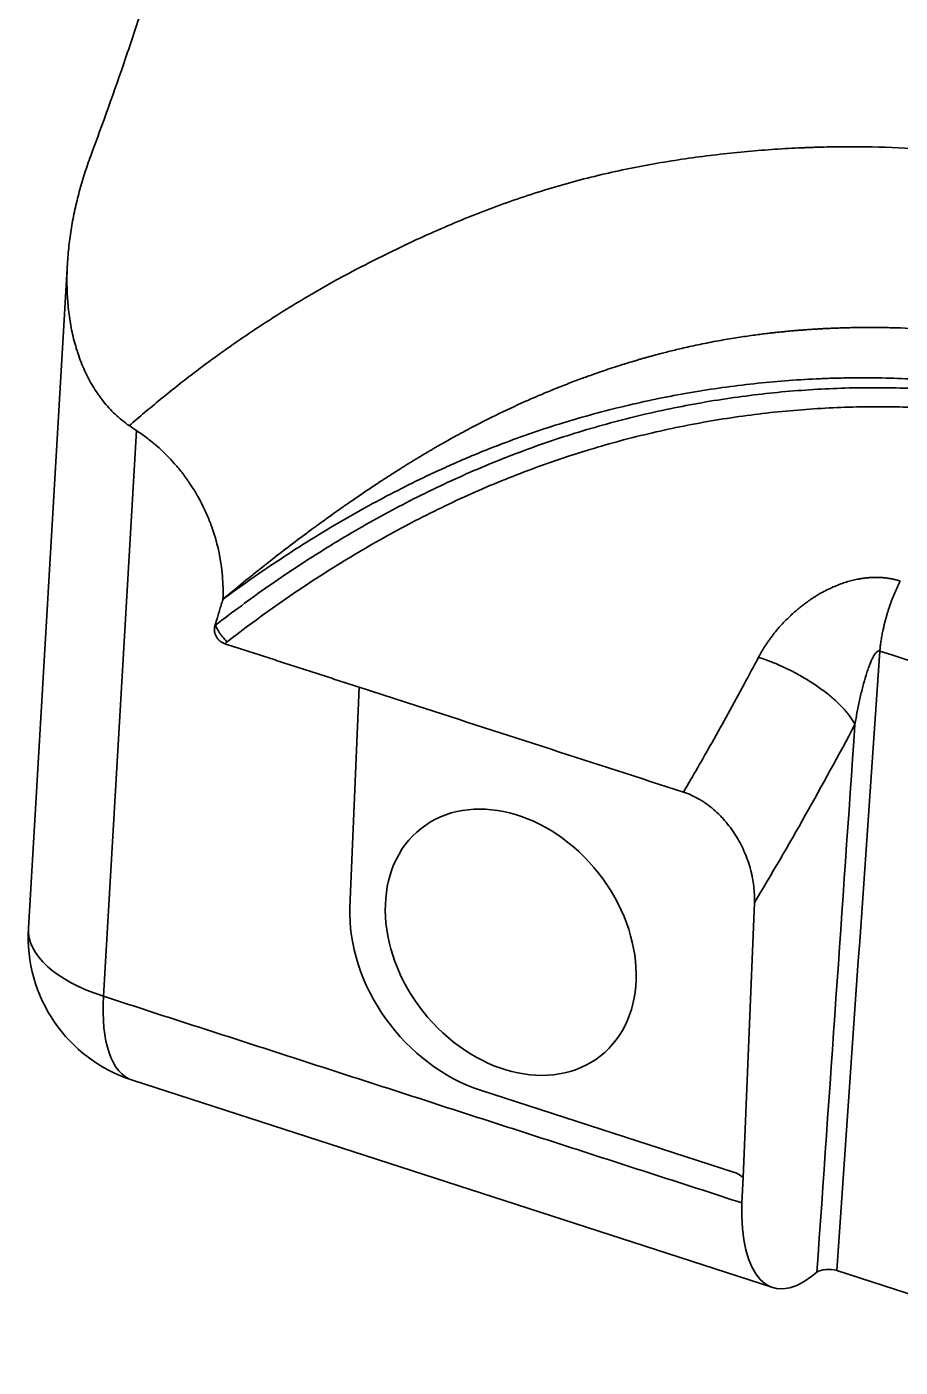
# Model space of a CAD drawing. Header units: millimetres. Extents: x 283 to 877, y 546 to 966.
# Drawn here: x 623.95 to 654.09, y 640.32 to 686.59 of the extents above; entities that cross this region are included whole.
import ezdxf

# ---------------------------------------------------------------- set-up
doc = ezdxf.new("R2010")
doc.units = ezdxf.units.MM
doc.layers.add('粗实线层', color=7, linetype='Continuous', lineweight=35)

msp = doc.modelspace()

# ---------------------------------------------------------------- linework, layer by layer
at = {"layer": '粗实线层'}
for p, q in [((625.351, 678.445), (624.002, 655.479)), ((627.739, 672.654), (626.592, 653.127)), ((635.414, 663.799), (635.1, 656.196)), ((635.414, 663.799), (637.404, 663.154)), ((648.664, 646.876), (649.055, 656.358)), ((627.592, 650.227), (649.693, 643.072)), ((639.602, 649.887), (648.333, 647.061)), ((648.627, 645.995), (648.664, 646.876)), ((651.901, 643.658), (662.2, 640.324)), ((651.215, 643.6), (651.039, 643.462))]:
    msp.add_line(p, q, dxfattribs=at)
msp.add_arc((629.193, 655.174), 5.2, 176.6392, 252.0636, dxfattribs=at)
msp.add_ellipse((640.647, 654.994), major_axis=(3.092, -3.929), ratio=0.771341, dxfattribs=at)
for centre, major_axis, ratio, start_param, end_param in [((629.193, 655.174), (-5.191, 0.305), 0.480141, 0.000003, 1.074455), ((629.193, 655.174), (-1.601, -4.947), 0.417728, 5.269171, 6.283169), ((651.228, 648.041), (1.52, 4.973), 0.426015, 2.120571, 3.691367), ((651.649, 643.459), (-0.502, 0.029), 0.480829, 4.216086, 5.78597)]:
    msp.add_ellipse(centre, major_axis=major_axis, ratio=ratio, start_param=start_param, end_param=end_param, dxfattribs=at)
for points, knots in [([(633.336, 709.398), (633.169, 708.274), (632.984, 707.147), (632.578, 704.89), (632.356, 703.759), (631.998, 702.058), (631.874, 701.49), (631.618, 700.354), (631.485, 699.786), (631.075, 698.078), (630.785, 696.937), (630.328, 695.223), (630.172, 694.651), (629.852, 693.507), (629.689, 692.934), (629.438, 692.074), (629.311, 691.643), (629.182, 691.213), (629.096, 690.926), (629.053, 690.782), (628.835, 690.064), (628.657, 689.492), (628.296, 688.349), (628.112, 687.779), (627.739, 686.642), (627.549, 686.075), (626.969, 684.378), (626.568, 683.253), (626.153, 682.135)], [0, 0, 0, 0, 0.125, 0.125, 0.25, 0.25, 0.3125, 0.3125, 0.375, 0.375, 0.5, 0.5, 0.5625, 0.5625, 0.625, 0.625, 0.65625, 0.671875, 0.671875, 0.6875, 0.6875, 0.75, 0.75, 0.8125, 0.8125, 0.875, 0.875, 1, 1, 1, 1]), ([(626.153, 682.135), (626.078, 681.931), (625.937, 681.522), (625.755, 680.906), (625.604, 680.285), (625.524, 679.869), (625.454, 679.452), (625.425, 679.242), (625.378, 678.822), (625.36, 678.611), (625.342, 678.294), (625.338, 678.188), (625.334, 678.029), (625.333, 677.976), (625.332, 677.87), (625.332, 677.605), (625.343, 677.343), (625.374, 676.927), (625.397, 676.72), (625.459, 676.309), (625.498, 676.106), (625.57, 675.803), (625.596, 675.702), (625.638, 675.552), (625.653, 675.502), (625.684, 675.403), (625.7, 675.353), (625.783, 675.108), (625.858, 674.917), (626.028, 674.544), (626.123, 674.362), (626.282, 674.098), (626.338, 674.012), (626.426, 673.884), (626.456, 673.842), (626.518, 673.758), (626.549, 673.717), (626.71, 673.515), (626.848, 673.363), (627.147, 673.078), (627.308, 672.946), (627.48, 672.826)], [0, 0, 0, 0, 0.0625, 0.125, 0.1875, 0.25, 0.25, 0.3125, 0.3125, 0.375, 0.375, 0.40625, 0.40625, 0.421875, 0.421875, 0.4375, 0.5, 0.5, 0.5625, 0.5625, 0.625, 0.625, 0.65625, 0.65625, 0.671875, 0.671875, 0.6875, 0.6875, 0.75, 0.75, 0.8125, 0.8125, 0.84375, 0.84375, 0.859375, 0.859375, 0.875, 0.875, 0.9375, 0.9375, 1, 1, 1, 1]), ([(685.04, 660.763), (684.904, 661.362), (684.744, 661.953), (684.468, 662.824), (684.37, 663.111), (684.165, 663.681), (684.057, 663.964), (683.832, 664.525), (683.716, 664.802), (683.473, 665.352), (683.347, 665.624), (683.086, 666.163), (682.95, 666.428), (682.67, 666.954), (682.525, 667.213), (682.227, 667.724), (682.072, 667.977), (681.755, 668.474), (681.592, 668.718), (681.255, 669.199), (681.083, 669.434), (680.729, 669.898), (680.548, 670.125), (679.996, 670.797), (679.614, 671.229), (679.026, 671.857), (678.827, 672.063), (678.526, 672.367), (678.425, 672.468), (678.273, 672.617), (678.196, 672.692), (678.107, 672.778), (678.062, 672.821), (678.039, 672.842), (678.028, 672.853), (678.023, 672.858), (678.02, 672.861), (678.018, 672.862), (678.018, 672.863), (678.017, 672.863), (678.017, 672.863), (677.83, 673.042), (677.639, 673.219), (677.248, 673.572), (677.049, 673.748), (676.64, 674.097), (676.431, 674.27), (676.005, 674.615), (675.787, 674.785), (675.343, 675.124), (675.116, 675.292), (674.654, 675.624), (674.418, 675.788), (673.697, 676.275), (673.199, 676.594), (672.166, 677.214), (671.632, 677.515), (670.527, 678.101), (669.958, 678.385), (669.076, 678.796), (668.778, 678.931), (668.173, 679.194), (667.866, 679.323), (667.243, 679.576), (666.927, 679.699), (666.446, 679.88), (666.204, 679.969), (665.919, 680.071), (665.775, 680.122), (665.704, 680.147), (665.668, 680.16), (665.65, 680.166), (665.642, 680.169), (665.637, 680.17), (665.634, 680.171), (664.984, 680.397), (664.337, 680.603), (663.045, 680.981), (662.402, 681.152), (661.12, 681.462), (660.481, 681.601), (659.529, 681.784), (659.212, 681.841), (658.581, 681.948), (658.267, 681.997), (657.327, 682.134), (656.704, 682.21), (655.47, 682.331), (654.858, 682.376), (653.647, 682.438), (653.048, 682.454), (652.159, 682.456), (651.864, 682.454), (651.425, 682.444), (651.279, 682.44), (651.061, 682.433), (650.953, 682.429), (650.826, 682.424), (650.763, 682.421), (650.731, 682.42), (650.715, 682.419), (650.707, 682.419), (650.704, 682.418), (650.702, 682.418), (650.701, 682.418), (650.7, 682.418), (650.389, 682.404), (650.078, 682.387), (649.452, 682.345), (649.138, 682.32), (648.507, 682.264), (648.191, 682.231), (647.555, 682.158), (647.236, 682.118), (646.597, 682.028), (646.276, 681.979), (645.634, 681.872), (645.311, 681.814), (644.666, 681.688), (644.343, 681.62), (643.696, 681.473), (643.372, 681.395), (642.725, 681.225), (642.401, 681.134), (641.755, 680.941), (641.432, 680.838), (640.788, 680.622), (640.467, 680.509), (639.826, 680.273), (639.506, 680.149), (638.867, 679.892), (638.549, 679.758), (637.914, 679.482), (637.597, 679.339), (636.965, 679.045), (636.65, 678.894), (636.022, 678.583), (635.709, 678.424), (635.397, 678.259)], [0, 0, 0, 0, 0.03125, 0.03125, 0.046875, 0.046875, 0.0625, 0.0625, 0.078125, 0.078125, 0.09375, 0.09375, 0.109375, 0.109375, 0.125, 0.125, 0.140625, 0.140625, 0.15625, 0.15625, 0.171875, 0.171875, 0.1875, 0.1875, 0.21875, 0.21875, 0.234375, 0.234375, 0.242187, 0.242187, 0.246094, 0.248047, 0.249023, 0.249512, 0.249756, 0.249878, 0.249939, 0.249969, 0.249985, 0.249985, 0.25, 0.25, 0.265625, 0.265625, 0.28125, 0.28125, 0.296875, 0.296875, 0.3125, 0.3125, 0.328125, 0.328125, 0.34375, 0.34375, 0.375, 0.375, 0.40625, 0.40625, 0.4375, 0.4375, 0.453125, 0.453125, 0.46875, 0.46875, 0.484375, 0.484375, 0.492187, 0.496094, 0.498047, 0.499023, 0.499512, 0.499756, 0.499878, 0.499878, 0.5, 0.5, 0.53125, 0.53125, 0.5625, 0.5625, 0.59375, 0.59375, 0.609375, 0.609375, 0.625, 0.625, 0.65625, 0.65625, 0.6875, 0.6875, 0.71875, 0.71875, 0.734375, 0.734375, 0.742187, 0.742187, 0.746094, 0.748047, 0.749023, 0.749512, 0.749756, 0.749878, 0.749939, 0.749969, 0.749969, 0.75, 0.75, 0.765625, 0.765625, 0.78125, 0.78125, 0.796875, 0.796875, 0.8125, 0.8125, 0.828125, 0.828125, 0.84375, 0.84375, 0.859375, 0.859375, 0.875, 0.875, 0.890625, 0.890625, 0.90625, 0.90625, 0.921875, 0.921875, 0.9375, 0.9375, 0.953125, 0.953125, 0.96875, 0.96875, 0.984375, 0.984375, 1, 1, 1, 1]), ([(635.397, 678.259), (635.096, 678.105), (634.797, 677.946), (634.206, 677.617), (633.913, 677.447), (633.624, 677.273)], [0, 0, 0, 0, 0.5, 0.5, 1, 1, 1, 1]), ([(633.624, 677.273), (633.345, 677.111), (633.068, 676.944), (632.521, 676.603), (632.251, 676.428), (631.983, 676.251)], [0, 0, 0, 0, 0.5, 0.5, 1, 1, 1, 1]), ([(631.983, 676.251), (631.783, 676.12), (631.585, 675.988), (631.192, 675.72), (630.998, 675.584), (630.61, 675.31), (630.418, 675.171), (630.037, 674.89), (629.848, 674.748), (629.473, 674.461), (629.287, 674.316), (628.918, 674.023), (628.734, 673.875), (628.371, 673.578), (628.191, 673.428), (627.833, 673.128), (627.655, 672.977), (627.478, 672.824)], [0, 0, 0, 0, 0.125, 0.125, 0.25, 0.25, 0.375, 0.375, 0.5, 0.5, 0.625, 0.625, 0.75, 0.75, 0.875, 0.875, 1, 1, 1, 1]), ([(645.073, 675.107), (645.095, 675.113), (645.147, 675.128), (645.235, 675.154), (645.344, 675.185), (645.473, 675.22), (645.623, 675.261), (645.794, 675.307), (645.986, 675.356), (646.199, 675.409), (646.432, 675.466), (646.687, 675.525), (646.963, 675.586), (647.371, 675.671), (647.881, 675.769), (648.466, 675.867), (648.988, 675.944), (649.372, 675.993), (649.639, 676.025), (649.81, 676.044), (649.982, 676.062), (650.154, 676.079), (650.326, 676.095), (650.498, 676.11), (650.67, 676.124), (650.842, 676.137), (651.014, 676.149), (651.186, 676.16), (651.358, 676.17), (651.53, 676.179), (651.702, 676.187), (651.874, 676.194), (652.047, 676.2), (652.219, 676.205), (652.391, 676.21), (652.563, 676.213), (652.736, 676.215), (652.908, 676.216), (653.081, 676.216), (653.253, 676.215), (653.426, 676.214), (653.598, 676.211), (653.771, 676.207), (653.886, 676.204), (653.943, 676.203)], [0, 0, 0, 0, 0.00771, 0.017756, 0.030141, 0.044867, 0.061936, 0.081352, 0.103118, 0.127238, 0.153713, 0.182548, 0.213743, 0.247299, 0.320328, 0.386133, 0.44474, 0.49615, 0.515381, 0.534628, 0.55389, 0.573167, 0.592458, 0.611759, 0.631069, 0.650385, 0.669705, 0.689031, 0.708364, 0.727707, 0.74706, 0.766425, 0.785804, 0.805198, 0.824607, 0.844033, 0.863475, 0.882934, 0.902409, 0.921899, 0.941404, 0.960923, 0.980455, 1, 1, 1, 1]), ([(637.366, 671.665), (637.388, 671.678), (637.435, 671.707), (637.511, 671.753), (637.595, 671.804), (637.689, 671.86), (637.792, 671.921), (637.904, 671.987), (638.025, 672.058), (638.156, 672.133), (638.408, 672.277), (638.766, 672.477), (639.376, 672.805), (640.159, 673.203), (640.958, 673.578), (641.62, 673.867), (642.106, 674.07), (642.595, 674.265), (642.988, 674.414), (643.294, 674.526), (643.524, 674.608), (643.788, 674.7), (644.076, 674.797), (644.36, 674.889), (644.611, 674.968), (644.811, 675.029), (644.959, 675.073), (645.041, 675.097), (645.073, 675.107)], [0, 0, 0, 0, 0.009099, 0.019423, 0.03097, 0.04374, 0.05773, 0.07294, 0.089368, 0.107013, 0.125872, 0.191363, 0.251251, 0.369473, 0.501011, 0.563272, 0.625562, 0.687901, 0.750274, 0.775221, 0.804329, 0.837598, 0.87502, 0.912966, 0.944442, 0.969448, 0.987971, 1, 1, 1, 1]), ([(630.717, 666.829), (631.013, 667.049), (631.312, 667.266), (631.767, 667.587), (631.92, 667.693), (632.227, 667.903), (632.381, 668.007), (632.846, 668.317), (633.158, 668.52), (633.788, 668.919), (634.105, 669.114), (635.065, 669.687), (635.715, 670.052), (637.037, 670.747), (637.709, 671.076), (638.564, 671.463), (638.736, 671.539), (638.995, 671.651), (639.081, 671.688), (639.255, 671.761), (639.342, 671.798), (639.776, 671.978), (640.125, 672.115), (641.173, 672.509), (641.877, 672.748), (643.291, 673.176), (644.003, 673.366), (645.075, 673.618), (645.434, 673.697), (645.973, 673.806), (646.243, 673.859), (646.513, 673.908), (646.694, 673.941), (646.784, 673.956), (647.235, 674.034), (647.596, 674.09), (648.317, 674.191), (648.677, 674.236), (649.396, 674.314), (649.755, 674.347), (650.474, 674.403), (650.833, 674.425), (651.371, 674.45), (651.55, 674.457), (651.908, 674.468), (652.087, 674.472), (652.622, 674.48), (652.978, 674.48), (653.689, 674.468), (654.043, 674.457), (654.75, 674.423), (655.102, 674.401), (655.63, 674.359), (655.805, 674.344), (656.156, 674.311), (656.331, 674.294), (656.854, 674.237), (657.201, 674.194), (658.238, 674.05), (658.923, 673.936), (660.281, 673.668), (660.954, 673.516), (661.788, 673.301), (661.954, 673.257), (662.286, 673.167), (662.451, 673.12), (662.945, 672.977), (663.272, 672.878), (663.921, 672.668), (664.244, 672.559), (664.884, 672.33), (665.202, 672.21), (665.834, 671.962), (666.147, 671.833), (666.614, 671.632), (666.769, 671.564), (667.078, 671.425), (667.232, 671.355), (667.999, 670.997), (668.6, 670.693), (669.777, 670.051), (670.354, 669.713), (671.2, 669.179), (671.478, 668.997), (671.891, 668.717), (672.028, 668.622), (672.3, 668.431), (672.435, 668.334), (672.838, 668.041), (673.102, 667.84), (673.622, 667.431), (673.878, 667.221), (674.255, 666.901), (674.38, 666.793), (674.628, 666.574), (674.75, 666.464), (675.114, 666.13), (675.351, 665.903), (676.049, 665.21), (676.494, 664.732), (677.129, 663.989), (677.336, 663.737), (677.637, 663.353), (677.736, 663.224), (677.931, 662.965), (678.027, 662.835), (678.309, 662.442), (678.491, 662.177), (678.841, 661.642), (679.01, 661.371), (679.496, 660.551), (679.793, 659.993), (680.33, 658.852), (680.57, 658.269), (680.886, 657.377), (680.984, 657.077), (681.12, 656.622), (681.163, 656.469), (681.226, 656.24), (681.246, 656.163), (681.285, 656.009), (681.305, 655.932), (681.473, 655.24), (681.591, 654.622), (681.72, 653.694), (681.756, 653.384), (681.811, 652.763), (681.831, 652.453), (681.855, 651.833), (681.86, 651.524), (681.854, 650.903), (681.843, 650.593), (681.826, 650.282)], [0, 0, 0, 0, 0.015625, 0.015625, 0.023437, 0.023437, 0.03125, 0.03125, 0.046875, 0.046875, 0.0625, 0.0625, 0.09375, 0.09375, 0.125, 0.125, 0.132812, 0.132812, 0.136719, 0.136719, 0.140625, 0.140625, 0.15625, 0.15625, 0.1875, 0.1875, 0.21875, 0.21875, 0.234375, 0.234375, 0.242187, 0.246094, 0.246094, 0.25, 0.25, 0.265625, 0.265625, 0.28125, 0.28125, 0.296875, 0.296875, 0.3125, 0.3125, 0.320312, 0.320312, 0.328125, 0.328125, 0.34375, 0.34375, 0.359375, 0.359375, 0.375, 0.375, 0.382812, 0.382812, 0.390625, 0.390625, 0.40625, 0.40625, 0.4375, 0.4375, 0.46875, 0.46875, 0.476562, 0.476562, 0.484375, 0.484375, 0.5, 0.5, 0.515625, 0.515625, 0.53125, 0.53125, 0.546875, 0.546875, 0.554687, 0.554687, 0.5625, 0.5625, 0.59375, 0.59375, 0.625, 0.625, 0.640625, 0.640625, 0.648437, 0.648437, 0.65625, 0.65625, 0.671875, 0.671875, 0.6875, 0.6875, 0.695312, 0.695312, 0.703125, 0.703125, 0.71875, 0.71875, 0.75, 0.75, 0.765625, 0.765625, 0.773437, 0.773437, 0.78125, 0.78125, 0.796875, 0.796875, 0.8125, 0.8125, 0.84375, 0.84375, 0.875, 0.875, 0.890625, 0.890625, 0.898437, 0.898437, 0.902344, 0.902344, 0.90625, 0.90625, 0.9375, 0.9375, 0.953125, 0.953125, 0.96875, 0.96875, 0.984375, 0.984375, 1, 1, 1, 1]), ([(679.061, 661.286), (678.893, 661.554), (678.718, 661.819), (678.163, 662.624), (677.763, 663.153), (676.917, 664.177), (676.471, 664.673), (675.537, 665.628), (675.049, 666.088), (674.035, 666.972), (673.51, 667.395), (672.427, 668.203), (671.869, 668.588), (670.726, 669.322), (670.141, 669.671), (668.945, 670.331), (668.335, 670.642), (667.093, 671.228), (666.461, 671.502), (665.175, 672.01), (664.522, 672.244), (663.198, 672.671), (662.528, 672.864), (661.171, 673.211), (660.486, 673.364), (659.101, 673.631), (658.403, 673.745), (656.994, 673.931), (656.284, 674.003), (654.854, 674.104), (654.133, 674.132), (652.686, 674.141), (651.958, 674.123), (650.499, 674.039), (649.766, 673.974), (648.3, 673.795), (647.566, 673.682), (646.467, 673.477), (646.1, 673.403), (645.368, 673.242), (645.002, 673.156), (644.272, 672.971), (643.908, 672.872), (643.181, 672.663), (642.818, 672.552), (641.734, 672.2), (641.016, 671.941), (639.595, 671.375), (638.892, 671.067), (637.506, 670.41), (636.822, 670.059), (635.479, 669.321), (634.819, 668.933), (633.524, 668.125), (632.89, 667.705), (631.651, 666.838), (631.045, 666.392), (630.455, 665.935)], [0, 0, 0, 0, 0.018877, 0.018877, 0.058122, 0.058122, 0.097367, 0.097367, 0.136612, 0.136612, 0.175857, 0.175857, 0.215101, 0.215101, 0.254346, 0.254346, 0.293591, 0.293591, 0.332836, 0.332836, 0.372081, 0.372081, 0.411326, 0.411326, 0.450571, 0.450571, 0.489816, 0.489816, 0.529061, 0.529061, 0.568306, 0.568306, 0.607551, 0.607551, 0.646796, 0.646796, 0.686041, 0.686041, 0.705663, 0.705663, 0.725286, 0.725286, 0.744908, 0.744908, 0.76453, 0.76453, 0.803775, 0.803775, 0.84302, 0.84302, 0.882265, 0.882265, 0.92151, 0.92151, 0.960755, 0.960755, 1, 1, 1, 1]), ([(630.861, 665.363), (631.444, 665.816), (632.043, 666.258), (633.268, 667.116), (633.895, 667.532), (635.173, 668.331), (635.825, 668.715), (637.151, 669.445), (637.826, 669.791), (639.193, 670.441), (639.886, 670.745), (641.287, 671.304), (641.994, 671.56), (643.064, 671.908), (643.421, 672.018), (644.139, 672.225), (644.498, 672.323), (645.579, 672.597), (646.302, 672.756), (647.751, 673.028), (648.476, 673.139), (649.924, 673.316), (650.647, 673.381), (652.089, 673.465), (652.808, 673.483), (654.239, 673.474), (654.95, 673.447), (656.364, 673.347), (657.066, 673.276), (658.459, 673.092), (659.15, 672.979), (660.519, 672.715), (661.197, 672.562), (662.538, 672.218), (663.201, 672.027), (664.509, 671.603), (665.153, 671.371), (666.422, 670.867), (667.046, 670.595), (668.272, 670.014), (668.874, 669.705), (670.053, 669.049), (670.63, 668.703), (671.756, 667.975), (672.305, 667.593), (673.371, 666.792), (673.887, 666.373), (674.881, 665.498), (675.36, 665.042), (676.275, 664.096), (676.712, 663.605), (677.539, 662.592), (677.93, 662.069), (678.478, 661.262), (678.654, 660.99), (678.993, 660.438), (679.157, 660.159), (679.469, 659.593), (679.618, 659.307), (679.901, 658.729), (680.035, 658.437), (680.288, 657.847), (680.407, 657.55), (680.629, 656.95), (680.732, 656.647), (681.017, 655.734), (681.175, 655.116), (681.427, 653.872), (681.521, 653.245), (681.646, 651.989), (681.677, 651.359), (681.678, 650.102), (681.648, 649.475), (681.589, 648.852)], [0, 0, 0, 0, 0.03125, 0.03125, 0.0625, 0.0625, 0.09375, 0.09375, 0.125, 0.125, 0.15625, 0.15625, 0.1875, 0.1875, 0.203125, 0.203125, 0.21875, 0.21875, 0.25, 0.25, 0.28125, 0.28125, 0.3125, 0.3125, 0.34375, 0.34375, 0.375, 0.375, 0.40625, 0.40625, 0.4375, 0.4375, 0.46875, 0.46875, 0.5, 0.5, 0.53125, 0.53125, 0.5625, 0.5625, 0.59375, 0.59375, 0.625, 0.625, 0.65625, 0.65625, 0.6875, 0.6875, 0.71875, 0.71875, 0.75, 0.75, 0.78125, 0.78125, 0.796875, 0.796875, 0.8125, 0.8125, 0.828125, 0.828125, 0.84375, 0.84375, 0.859375, 0.859375, 0.875, 0.875, 0.90625, 0.90625, 0.9375, 0.9375, 0.96875, 0.96875, 1, 1, 1, 1]), ([(627.739, 672.654), (627.857, 672.576), (627.974, 672.493), (628.146, 672.363), (628.203, 672.318), (628.288, 672.249), (628.316, 672.225), (628.372, 672.178), (628.4, 672.154), (628.649, 671.938), (628.855, 671.731), (629.145, 671.402), (629.238, 671.289), (629.373, 671.114), (629.439, 671.025), (629.503, 670.934), (629.545, 670.873), (629.566, 670.842), (629.752, 670.565), (629.898, 670.311), (630.09, 669.922), (630.15, 669.79), (630.233, 669.591), (630.273, 669.491), (630.31, 669.39), (630.335, 669.322), (630.346, 669.288), (630.451, 668.983), (630.525, 668.712), (630.638, 668.172), (630.677, 667.902), (630.71, 667.498), (630.717, 667.364), (630.723, 667.099), (630.722, 666.967), (630.717, 666.837)], [0, 0, 0, 0, 0.0625, 0.0625, 0.09375, 0.09375, 0.109375, 0.109375, 0.125, 0.125, 0.25, 0.25, 0.3125, 0.3125, 0.34375, 0.359375, 0.359375, 0.375, 0.375, 0.5, 0.5, 0.5625, 0.5625, 0.59375, 0.609375, 0.609375, 0.625, 0.625, 0.75, 0.75, 0.875, 0.875, 0.9375, 0.9375, 1, 1, 1, 1]), ([(633.802, 669.261), (633.82, 669.275), (633.878, 669.317), (633.994, 669.402), (634.169, 669.529), (634.404, 669.698), (634.743, 669.939), (635.136, 670.214), (635.562, 670.505), (635.993, 670.794), (636.356, 671.03), (636.646, 671.216), (636.82, 671.326), (636.978, 671.426), (637.121, 671.515), (637.249, 671.593), (637.329, 671.642), (637.366, 671.665)], [0, 0, 0, 0, 0.016398, 0.049801, 0.100187, 0.167507, 0.251678, 0.390049, 0.502187, 0.611567, 0.751603, 0.803925, 0.851863, 0.895432, 0.934641, 0.969495, 1, 1, 1, 1]), ([(632.032, 667.905), (632.184, 668.026), (632.549, 668.313), (633.127, 668.759), (633.566, 669.088), (633.791, 669.253), (633.802, 669.261)], [0, 0, 0, 0, 0.259444, 0.62301, 0.982379, 1, 1, 1, 1]), ([(630.717, 666.836), (630.872, 666.965), (631.243, 667.273), (631.684, 667.628), (631.968, 667.854), (632.032, 667.905)], [0, 0, 0, 0, 0.356253, 0.853891, 1, 1, 1, 1]), ([(654.087, 667.463), (654.079, 667.465), (654.062, 667.47), (654.036, 667.478), (654.01, 667.485), (653.983, 667.493), (653.957, 667.5), (653.93, 667.507), (653.902, 667.513), (653.875, 667.52), (653.847, 667.526), (653.819, 667.532), (653.791, 667.538), (653.762, 667.543), (653.733, 667.548), (653.704, 667.553), (653.675, 667.558), (653.645, 667.562), (653.615, 667.566), (653.585, 667.57), (653.554, 667.573), (653.523, 667.576), (653.492, 667.579), (653.461, 667.582), (653.429, 667.584), (653.397, 667.585), (653.365, 667.587), (653.333, 667.588), (653.301, 667.589), (653.268, 667.589), (653.235, 667.589), (653.202, 667.589), (653.168, 667.588), (653.135, 667.587), (653.101, 667.585), (653.067, 667.583), (653.033, 667.581), (652.999, 667.578), (652.964, 667.575), (652.929, 667.572), (652.895, 667.568), (652.86, 667.564), (652.824, 667.559), (652.789, 667.554), (652.754, 667.549), (652.718, 667.543), (652.682, 667.537), (652.599, 667.522), (652.465, 667.493), (652.278, 667.443), (652.081, 667.38), (651.876, 667.302), (651.664, 667.209), (651.447, 667.1), (651.271, 667), (651.138, 666.918), (651.05, 666.861), (650.967, 666.805), (650.89, 666.75), (650.818, 666.697), (650.75, 666.646), (650.687, 666.597), (650.597, 666.526), (650.477, 666.426), (650.366, 666.326), (650.27, 666.237), (650.175, 666.146), (650.08, 666.048), (650.001, 665.962), (649.951, 665.908), (649.903, 665.853), (649.856, 665.798), (649.809, 665.742), (649.764, 665.687), (649.72, 665.631), (649.676, 665.574), (649.634, 665.518), (649.592, 665.461), (649.552, 665.405), (649.512, 665.348), (649.474, 665.291), (649.436, 665.234), (649.399, 665.176), (649.363, 665.119), (649.329, 665.061), (649.295, 665.004), (649.262, 664.946), (649.229, 664.888), (649.209, 664.85), (649.198, 664.83)], [0, 0, 0, 0, 0.004768, 0.009568, 0.0144, 0.019263, 0.024159, 0.029085, 0.034043, 0.039032, 0.044052, 0.049103, 0.054184, 0.059295, 0.064436, 0.069608, 0.074809, 0.080041, 0.085304, 0.090597, 0.09592, 0.101274, 0.106658, 0.112072, 0.117515, 0.122988, 0.128489, 0.134019, 0.139577, 0.145162, 0.150773, 0.15641, 0.162071, 0.167758, 0.17347, 0.179208, 0.184972, 0.190763, 0.19658, 0.202423, 0.208293, 0.21419, 0.220112, 0.226061, 0.232035, 0.238034, 0.244057, 0.250104, 0.280043, 0.311958, 0.345847, 0.381649, 0.419312, 0.458848, 0.500226, 0.518091, 0.535132, 0.551359, 0.566778, 0.581394, 0.595213, 0.608238, 0.620475, 0.651762, 0.685044, 0.694544, 0.716276, 0.750189, 0.762521, 0.774805, 0.787042, 0.799234, 0.81138, 0.823481, 0.835538, 0.847551, 0.859522, 0.87145, 0.883337, 0.895182, 0.906986, 0.91875, 0.930473, 0.942157, 0.953802, 0.965409, 0.976977, 0.988507, 1, 1, 1, 1]), ([(630.45, 665.954), (630.474, 666.037), (630.499, 666.119), (630.543, 666.265), (630.562, 666.329), (630.601, 666.457), (630.62, 666.52), (630.66, 666.65), (630.681, 666.715), (630.706, 666.797), (630.711, 666.813), (630.717, 666.829)], [0, 0, 0, 0, 0.280813, 0.280813, 0.499839, 0.499839, 0.718868, 0.718868, 0.94458, 0.94458, 1, 1, 1, 1]), ([(630.78, 665.299), (630.749, 665.309), (630.72, 665.321), (630.676, 665.345), (630.662, 665.354), (630.634, 665.373), (630.62, 665.383), (630.594, 665.405), (630.581, 665.417), (630.563, 665.435), (630.557, 665.441), (630.546, 665.454), (630.54, 665.461), (630.513, 665.495), (630.494, 665.524), (630.47, 665.57), (630.463, 665.586), (630.451, 665.617), (630.445, 665.633), (630.436, 665.665), (630.433, 665.681), (630.427, 665.713), (630.425, 665.729), (630.421, 665.776), (630.421, 665.807), (630.427, 665.867), (630.433, 665.896), (630.441, 665.924)], [0, 0, 0, 0, 0.125, 0.125, 0.1875, 0.1875, 0.25, 0.25, 0.3125, 0.3125, 0.34375, 0.34375, 0.375, 0.375, 0.5, 0.5, 0.5625, 0.5625, 0.625, 0.625, 0.6875, 0.6875, 0.75, 0.75, 0.875, 0.875, 1, 1, 1, 1]), ([(630.455, 665.935), (630.468, 665.899), (630.513, 665.803), (630.612, 665.65), (630.731, 665.496), (630.822, 665.4), (630.861, 665.363)], [0, 0, 0, 0, 0.22221, 0.499311, 0.776412, 1, 1, 1, 1]), ([(652.527, 662.509), (652.551, 662.659), (652.578, 662.808), (652.634, 663.104), (652.665, 663.251), (652.729, 663.539), (652.763, 663.68), (652.834, 663.953), (652.871, 664.085), (652.928, 664.271), (652.948, 664.332), (652.987, 664.448), (653.008, 664.504), (653.069, 664.663), (653.11, 664.758), (653.193, 664.913), (653.235, 664.974), (653.294, 665.028), (653.313, 665.04), (653.351, 665.052), (653.368, 665.051), (653.385, 665.044)], [0, 0, 0, 0, 0.125, 0.125, 0.25, 0.25, 0.375, 0.375, 0.5, 0.5, 0.5625, 0.5625, 0.625, 0.625, 0.75, 0.75, 0.875, 0.875, 0.9375, 0.9375, 1, 1, 1, 1]), ([(649.198, 664.83), (649.033, 664.518), (648.503, 663.528), (647.643, 661.968), (646.94, 660.741), (646.609, 660.175)], [0, 0, 0, 0, 0.196064, 0.624381, 1, 1, 1, 1]), ([(646.609, 660.175), (646.7, 660.145), (646.79, 660.11), (646.968, 660.031), (647.056, 659.986), (647.186, 659.911), (647.25, 659.872), (647.314, 659.83), (647.356, 659.801), (647.378, 659.786), (647.482, 659.712), (647.563, 659.648), (647.72, 659.514), (647.796, 659.443), (647.906, 659.331), (647.959, 659.274), (648.012, 659.216), (648.047, 659.176), (648.064, 659.156), (648.148, 659.055), (648.212, 658.971), (648.334, 658.801), (648.391, 658.714), (648.499, 658.536), (648.55, 658.445), (648.645, 658.259), (648.688, 658.166), (648.768, 657.978), (648.841, 657.788), (648.899, 657.596), (648.937, 657.452), (648.949, 657.403), (648.971, 657.306), (648.981, 657.258), (649.009, 657.113), (649.038, 656.922), (649.059, 656.638), (649.059, 656.451), (649.055, 656.358)], [0, 0, 0, 0, 0.0625, 0.0625, 0.125, 0.125, 0.15625, 0.171875, 0.171875, 0.1875, 0.1875, 0.25, 0.25, 0.3125, 0.3125, 0.34375, 0.359375, 0.359375, 0.375, 0.375, 0.4375, 0.4375, 0.5, 0.5, 0.5625, 0.5625, 0.625, 0.625, 0.6875, 0.75, 0.75, 0.78125, 0.78125, 0.8125, 0.8125, 0.875, 0.9375, 1, 1, 1, 1]), ([(635.1, 656.196), (635.052, 654.905), (635.49, 653.541), (637.173, 651.182), (638.336, 650.303), (639.602, 649.887)], [0, 0, 0, 0, 0.5, 0.5, 1, 1, 1, 1])]:
    msp.add_open_spline(points, degree=3, knots=knots, dxfattribs=at)
for points, degree in [([(653.943, 676.203), (654.795, 676.177), (655.644, 676.118), (656.489, 676.026)], 3), ([(627.482, 672.828), (627.566, 672.769), (627.652, 672.711), (627.739, 672.654)], 3), ([(630.717, 666.829), (630.717, 666.832), (630.717, 666.834), (630.717, 666.837)], 3), ([(630.441, 665.924), (630.444, 665.934), (630.447, 665.944), (630.45, 665.954)], 3), ([(630.455, 665.935), (630.451, 665.932), (630.446, 665.928), (630.441, 665.924)], 3), ([(630.45, 665.954), (630.452, 665.948), (630.454, 665.942), (630.455, 665.935)], 3), ([(630.861, 665.363), (630.834, 665.342), (630.807, 665.321), (630.78, 665.299)], 3), ([(635.414, 663.799), (630.78, 665.299)], 1), ([(653.385, 665.044), (652.89, 657.915), (652.396, 650.786), (651.901, 643.658)], 3), ([(666.63, 660.757), (662.215, 662.186), (657.8, 663.615), (653.385, 665.044)], 3), ([(646.609, 660.175), (643.541, 661.168), (640.472, 662.161), (637.404, 663.154)], 3), ([(649.055, 656.358), (650.242, 658.332), (651.401, 660.387), (652.527, 662.509)], 3), ([(652.527, 662.509), (652.09, 656.206), (651.652, 649.903), (651.215, 643.6)], 3), ([(626.592, 653.127), (648.627, 645.995)], 1), ([(648.333, 647.061), (648.45, 647.023), (648.561, 646.961), (648.664, 646.876)], 3)]:
    msp.add_open_spline(points, degree=degree, dxfattribs=at)
for points, weights in [([(653.385, 665.044), (653.453, 665.824), (653.694, 666.684), (654.087, 667.463)], [1.16808010653, 1.0444359124, 0.989008685122, 1.00179842471]), ([(652.527, 662.509), (652.09, 663.398), (650.717, 664.355), (649.198, 664.83)], [1.16808913611, 0.943970288694, 0.943970287963, 1.16808913392])]:
    msp.add_rational_spline(points, weights, degree=3, dxfattribs=at)

doc.saveas('drawing.dxf')
